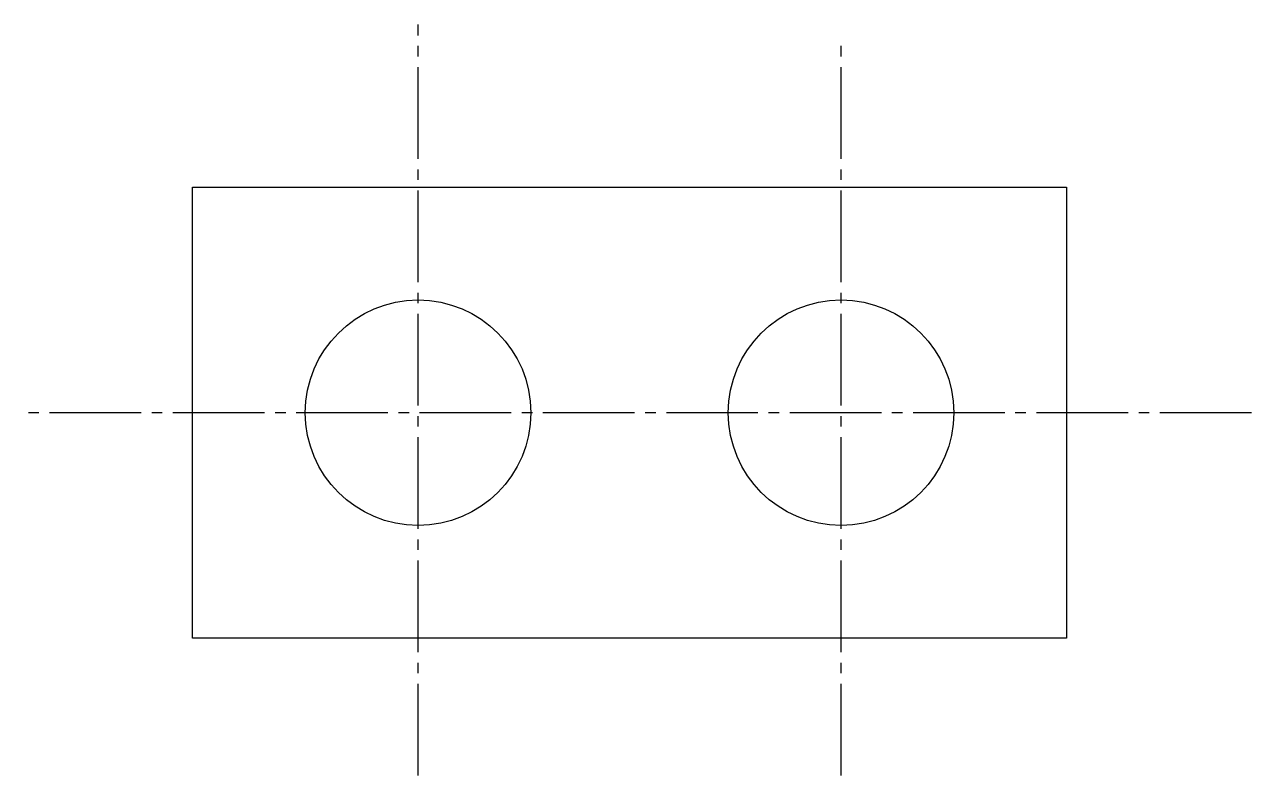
# Model space of a CAD drawing. Extents: x 21 to 260, y 20 to 264.
# Drawn here: x 216.47 to 259.98, y 237.64 to 264.28 of the extents above; entities outside this region: 2.
import ezdxf

# ---------------------------------------------------------------- set-up
doc = ezdxf.new("R2010")
doc.units = 0
doc.header["$LTSCALE"] = 0.25
doc.linetypes.add('CENTER', pattern=[17.5, 13, -1.5, 1.5, -1.5])
doc.layers.get('0').update_dxf_attribs({"linetype": 'CONTINUOUS'})

msp = doc.modelspace()

# ---------------------------------------------------------------- linework, layer by layer
at = {"color": 1, "linetype": 'CENTER'}
for p, q in [((230.425, 237.639), (230.425, 264.275)), ((245.425, 237.639), (245.425, 263.787)), ((259.979, 250.505), (216.468, 250.505))]:
    msp.add_line(p, q, dxfattribs=at)
for p, q in [((222.425, 258.505), (253.425, 258.505)), ((222.425, 242.505), (222.425, 258.505)), ((230.175, 258.505), (230.175, 258.505)), ((237.925, 258.505), (237.925, 258.505)), ((253.425, 258.505), (253.425, 242.505)), ((253.425, 242.505), (222.425, 242.505))]:
    msp.add_line(p, q)
for centre in [(230.425, 250.505), (245.425, 250.505)]:
    msp.add_circle(centre, 4)

# ---------------------------------------------------------------- texts
for s, p in [('LINB 8-15-5', (20, 50)), ('LINB08', (20, 20))]:
    msp.add_text(s, height=8).set_placement(p)

doc.saveas('drawing.dxf')
